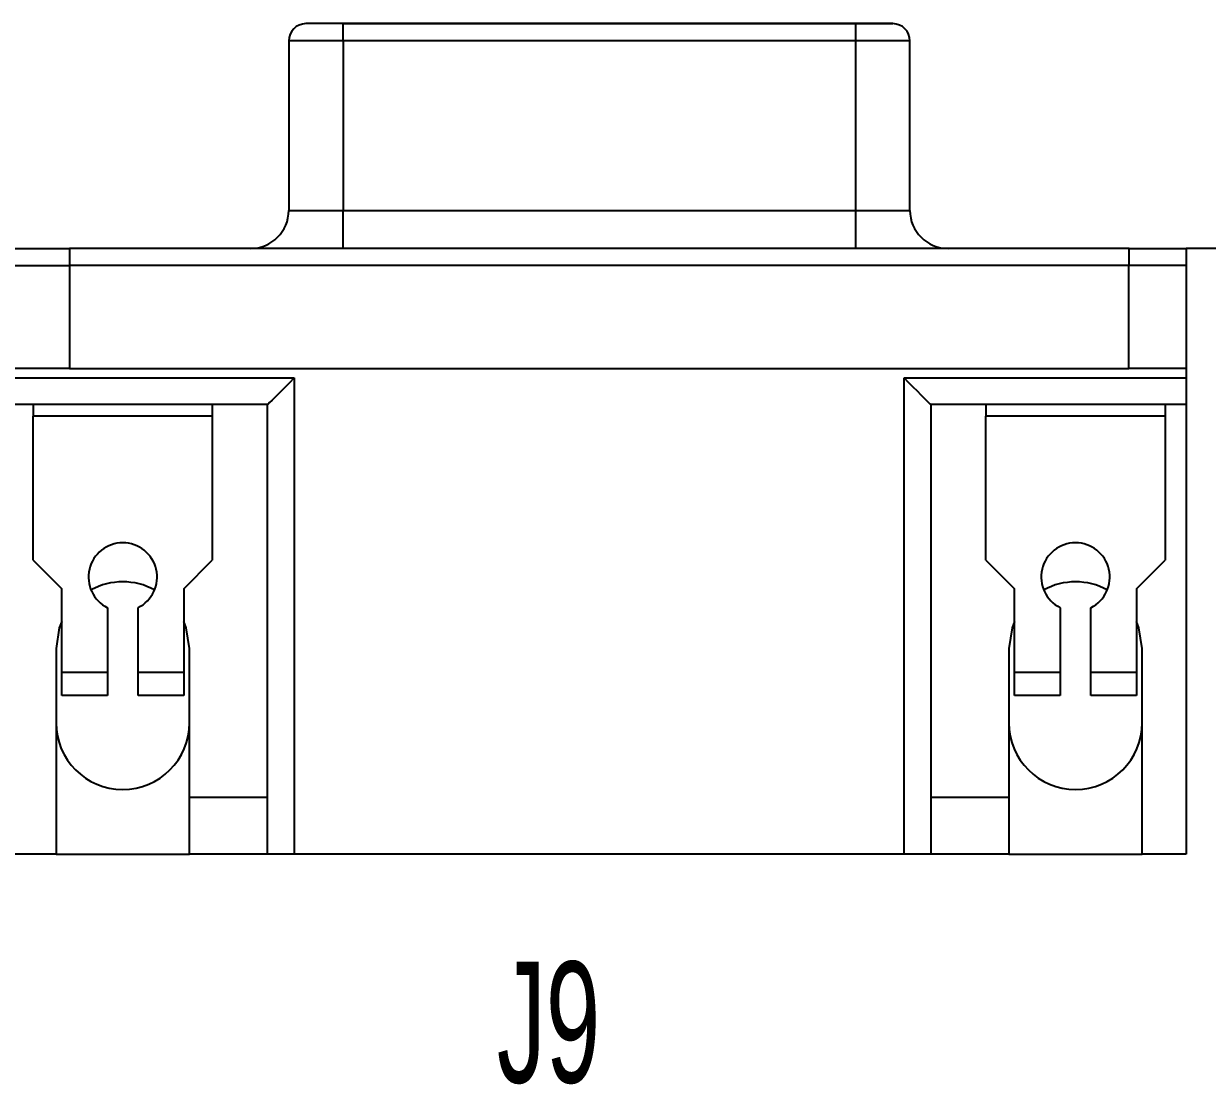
# Model space of a CAD drawing. Header units: millimetres. Extents: x 114 to 280, y 84 to 210.
# Drawn here: x 224.59 to 255.65, y 182.21 to 210.05 of the extents above; entities that cross this region are included whole.
import ezdxf

# ---------------------------------------------------------------- set-up
doc = ezdxf.new("R2010")
doc.units = ezdxf.units.MM
doc.styles.add('SLDTEXTSTYLE0', font='TXT', dxfattribs={"width": 0.605})

msp = doc.modelspace()

# ---------------------------------------------------------------- linework, layer by layer
at = {"color": 7, "linetype": 'Continuous', "lineweight": 25}
for p, q in [((231.99, 210.05), (231.99, 210.05)), ((232.97, 210.05), (231.99, 210.05)), ((246.41, 210.05), (232.97, 210.05)), ((232.973, 209.6), (232.973, 210.05)), ((232.973, 210.05), (246.417, 210.05)), ((247.39, 210.05), (246.41, 210.05)), ((246.417, 210.05), (247.395, 210.05)), ((246.417, 210.05), (246.417, 209.6)), ((231.545, 209.6), (231.545, 205.15)), ((232.973, 209.6), (232.973, 205.15)), ((246.417, 209.6), (232.973, 209.6)), ((246.417, 209.6), (246.417, 205.15)), ((247.845, 205.15), (247.845, 209.6)), ((232.973, 204.15), (232.973, 205.15)), ((232.973, 205.15), (246.417, 205.15)), ((246.417, 205.15), (246.417, 204.15)), ((224.295, 204.15), (225.795, 204.15)), ((225.795, 204.15), (225.795, 203.7)), ((253.595, 204.15), (225.795, 204.15)), ((253.595, 203.7), (253.595, 204.15)), ((253.595, 204.15), (255.095, 204.15)), ((255.095, 204.15), (255.095, 203.7)), ((271.105, 204.15), (255.095, 204.15)), ((224.29, 203.7), (225.79, 203.7)), ((225.79, 203.7), (225.79, 201)), ((253.59, 203.7), (225.79, 203.7)), ((253.595, 203.7), (225.795, 203.7)), ((253.59, 201), (253.59, 203.7)), ((255.095, 203.7), (253.595, 203.7)), ((255.09, 203.7), (255.09, 201)), ((225.79, 201), (224.29, 201)), ((225.79, 201), (253.59, 201)), ((255.09, 201), (253.59, 201)), ((255.09, 201), (255.09, 200.75)), ((224.29, 200.75), (231.69, 200.75)), ((231.69, 200.75), (231.69, 188.25)), ((247.69, 188.25), (247.69, 200.75)), ((247.69, 200.75), (255.09, 200.75)), ((255.09, 200.75), (255.09, 200.05)), ((230.99, 200.05), (224.29, 200.05)), ((224.84, 200.05), (224.84, 199.75)), ((229.54, 200.05), (229.54, 199.75)), ((230.99, 188.25), (230.99, 200.05)), ((248.39, 200.05), (248.39, 188.25)), ((255.09, 200.05), (248.39, 200.05)), ((249.84, 200.05), (249.84, 199.75)), ((254.54, 200.05), (254.54, 199.75)), ((255.09, 200.05), (255.09, 188.25)), ((224.84, 195.97), (224.84, 199.75)), ((229.54, 199.75), (224.84, 199.75)), ((229.54, 199.75), (229.54, 195.97)), ((249.84, 195.97), (249.84, 199.75)), ((254.54, 199.75), (249.84, 199.75)), ((254.54, 199.75), (254.54, 195.97)), ((224.84, 195.97), (225.59, 195.22)), ((228.79, 195.22), (229.54, 195.97)), ((249.84, 195.97), (250.59, 195.22)), ((253.79, 195.22), (254.54, 195.97)), ((225.59, 193.03), (225.59, 195.22)), ((228.79, 195.22), (228.79, 193.03)), ((250.59, 193.03), (250.59, 195.22)), ((253.79, 195.22), (253.79, 193.03)), ((226.79, 194.72), (226.79, 193.03)), ((227.59, 193.03), (227.59, 194.72)), ((251.79, 194.72), (251.79, 193.03)), ((252.59, 193.03), (252.59, 194.72)), ((225.44, 193.65), (225.44, 188.25)), ((228.94, 189.75), (228.94, 193.65)), ((250.44, 193.65), (250.44, 189.75)), ((253.94, 188.25), (253.94, 193.65)), ((225.59, 192.42), (225.59, 193.03)), ((225.59, 193.03), (226.79, 193.03)), ((226.79, 193.03), (226.79, 192.42)), ((227.59, 193.03), (228.79, 193.03)), ((227.59, 192.42), (227.59, 193.03)), ((228.79, 193.03), (228.79, 192.42)), ((250.59, 193.03), (251.79, 193.03)), ((250.59, 192.42), (250.59, 193.03)), ((251.79, 193.03), (251.79, 192.42)), ((252.59, 193.03), (253.79, 193.03)), ((252.59, 192.42), (252.59, 193.03)), ((253.79, 193.03), (253.79, 192.42)), ((226.79, 192.42), (225.59, 192.42)), ((228.79, 192.42), (227.59, 192.42)), ((251.79, 192.42), (250.59, 192.42)), ((253.79, 192.42), (252.59, 192.42)), ((228.94, 189.75), (230.99, 189.75)), ((228.94, 188.25), (228.94, 189.75)), ((248.39, 189.75), (250.44, 189.75)), ((250.44, 189.75), (250.44, 188.25)), ((225.44, 188.25), (224.29, 188.25)), ((225.44, 188.25), (228.94, 188.25)), ((230.99, 188.25), (228.94, 188.25)), ((231.69, 188.25), (230.99, 188.25)), ((247.69, 188.25), (231.69, 188.25)), ((248.39, 188.25), (247.69, 188.25)), ((250.44, 188.25), (248.39, 188.25)), ((250.44, 188.25), (253.94, 188.25)), ((255.09, 188.25), (253.94, 188.25))]:
    msp.add_line(p, q, dxfattribs=at)
at = {"color": 8, "linetype": 'Continuous', "lineweight": 25}
for p, q in [((232.973, 209.6), (231.545, 209.6)), ((247.845, 209.6), (246.417, 209.6)), ((231.545, 205.15), (232.973, 205.15)), ((246.417, 205.15), (247.845, 205.15))]:
    msp.add_line(p, q, dxfattribs=at)
at = {"color": 7, "linetype": 'Continuous', "lineweight": 25, "flags": 128}
for points in [[(231.69, 200.75), (231.553, 200.613), (231.422, 200.482), (231.301, 200.361), (231.195, 200.255), (231.108, 200.168), (231.043, 200.103), (231.003, 200.063), (230.99, 200.05)], [(248.39, 200.05), (248.379, 200.061), (248.347, 200.092), (248.296, 200.144), (248.226, 200.214), (248.14, 200.3), (248.04, 200.4), (247.929, 200.51), (247.811, 200.628), (247.69, 200.75)], [(225.59, 194.359), (225.525, 194.191), (225.44, 193.65)], [(228.94, 193.65), (228.854, 194.191), (228.79, 194.359)], [(250.59, 194.359), (250.525, 194.191), (250.44, 193.65)], [(253.94, 193.65), (253.854, 194.191), (253.79, 194.359)]]:
    msp.add_lwpolyline(points, dxfattribs=at)
at = {"color": 7, "linetype": 'Continuous', "lineweight": 25}
for centre, radius, start, end in [((231.995, 209.6), 0.45, 90, 180), ((247.395, 209.6), 0.45, 0, 90), ((230.545, 205.15), 1, 270, 0), ((248.845, 205.15), 1, 180, 270), ((227.19, 195.526), 0.9, 296.3878, 243.6122), ((252.19, 195.526), 0.9, 296.3878, 243.6122), ((227.19, 193.65), 1.75, 61.5314, 118.4686), ((252.19, 193.65), 1.75, 61.5314, 118.4686), ((227.19, 191.7), 1.75, 180, 0), ((252.19, 191.7), 1.75, 180, 0)]:
    msp.add_arc(centre, radius, start, end, dxfattribs=at)

# ---------------------------------------------------------------- texts
at = {"color": 7, "linetype": 'Continuous', "lineweight": 0, "insert": (237.007, 185.431), "char_height": 3.175, "attachment_point": 1, "style": 'SLDTEXTSTYLE0'}
msp.add_mtext('J9', dxfattribs=at)

doc.saveas('drawing.dxf')
